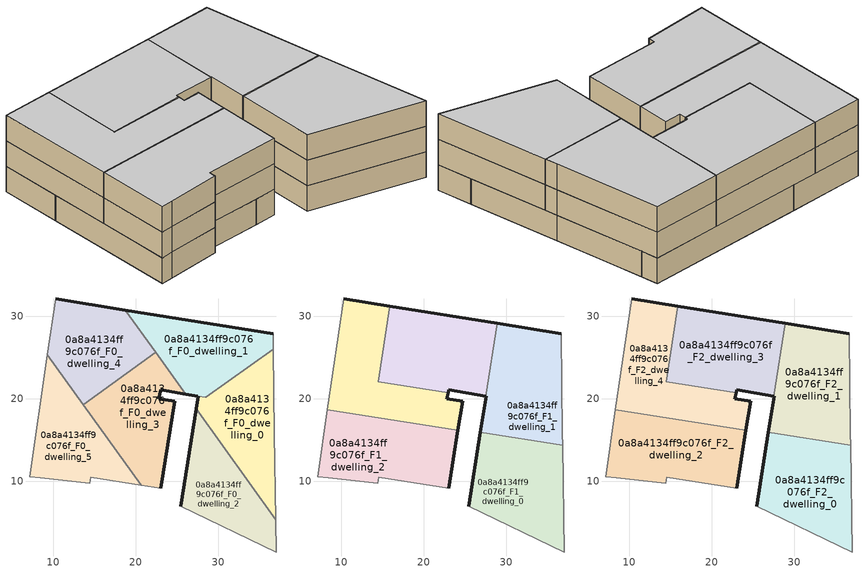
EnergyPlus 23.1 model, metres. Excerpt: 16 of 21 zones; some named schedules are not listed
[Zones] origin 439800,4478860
0a8a4134ff9c076f_F0_dwelling_0
 floor ground (EU_floor_Construction): 36.95,5.39 36.79,15.75 36.66,26.03 28.48,20.17 27.54,20.33 27.3,18.83 z0
 wall outside (EU_wall_Construction): 27.3,18.83 27.54,20.33 z0:3; 28.48,20.17,3 28.49,20.17,0 28.49,20.17,3
 wall to 0a8a4134ff9c076f_F0_dwelling_2 (EU_wall_Construction): 36.95,5.39 27.3,18.83 z0:3
 wall to 0a8a4134ff9c076f_F0_dwelling_1 (EU_wall_Construction): 27.54,20.33 28.48,20.17 / 28.49,20.17 36.66,26.03 z0:3
 wall adiabatic (EU_wall_Construction): 36.66,26.03 36.79,15.75 36.95,5.39 z0:3
0a8a4134ff9c076f_F0_dwelling_1
 floor ground (EU_floor_Construction): 36.66,26.03 36.63,27.9 18.76,30.74 26.05,20.57 28.49,20.17 z0
 wall outside (EU_wall_Construction): 27.54,20.33 26.05,20.57 / 18.76,30.74 36.63,27.9 z0:3; 28.48,20.17,3 28.49,20.17,0 28.48,20.17,0
 wall adiabatic (EU_wall_Construction): 36.63,27.9 36.66,26.03 z0:3
 wall to 0a8a4134ff9c076f_F0_dwelling_4 (EU_wall_Construction): 22.44,25.61 18.76,30.74 z0:3
 wall to 0a8a4134ff9c076f_F0_dwelling_3 (EU_wall_Construction): 26.05,20.57 22.44,25.61 z0:3
0a8a4134ff9c076f_F0_dwelling_2
 floor ground (EU_floor_Construction): 37.02,1.47 36.95,5.39 27.3,18.83 25.43,7.03 z0
 wall outside (EU_wall_Construction): 25.43,7.03 27.3,18.83 z0:3
 wall adiabatic (EU_wall_Construction): 36.95,5.39 37.02,1.47 25.43,7.03 z0:3
0a8a4134ff9c076f_F0_dwelling_3
 floor ground (EU_floor_Construction): 23.01,9.16 24.7,19.71 22.82,20.02 23,21.08 26.05,20.57 22.44,25.61 13.64,19.3 20.65,9.54 z0
 wall outside (EU_wall_Construction): 26.05,20.57 23,21.08 22.82,20.02 24.7,19.71 23.01,9.16 z0:3
 wall adiabatic (EU_wall_Construction): 23.01,9.16 20.65,9.54 z0:3
 wall to 0a8a4134ff9c076f_F0_dwelling_4 (EU_wall_Construction): 13.64,19.3 22.44,25.61 z0:3
 wall to 0a8a4134ff9c076f_F0_dwelling_5 (EU_wall_Construction): 20.65,9.54 13.64,19.3 z0:3
0a8a4134ff9c076f_F0_dwelling_4
 floor ground (EU_floor_Construction): 22.44,25.61 18.76,30.74 10.3,32.09 9.32,25.32 13.64,19.3 z0
 wall outside (EU_wall_Construction): 10.3,32.09 18.76,30.74 z0:3
 wall adiabatic (EU_wall_Construction): 9.32,25.32 10.3,32.09 z0:3
 wall to 0a8a4134ff9c076f_F0_dwelling_5 (EU_wall_Construction): 13.64,19.3 9.32,25.32 z0:3
0a8a4134ff9c076f_F0_dwelling_5
 floor ground (EU_floor_Construction): 20.65,9.54 9.32,25.32 7.17,10.59 8.47,10.45 14.43,9.77 14.56,10.5 z0
 wall adiabatic (EU_wall_Construction): 20.65,9.54 14.56,10.5 14.43,9.77 8.47,10.45 7.17,10.59 9.32,25.32 z0:3
0a8a4134ff9c076f_F1_dwelling_0
 floor to 0a8a4134ff9c076f_F0_dwelling_2 (EU_floor_Construction): 37.02,1.47 36.95,5.39 29.7,15.49 26.84,15.94 25.43,7.03 z3
 floor to 0a8a4134ff9c076f_F0_dwelling_0 (EU_floor_Construction): 36.95,5.39 36.81,14.36 29.7,15.49 z3
 wall outside (EU_wall_Construction): 25.43,7.03 26.84,15.94 z3:6
 wall to 0a8a4134ff9c076f_F1_dwelling_1 (EU_wall_Construction): 26.84,15.94 36.81,14.36 z3:6
 wall adiabatic (EU_wall_Construction): 36.81,14.36 37.02,1.47 25.43,7.03 z3:6
0a8a4134ff9c076f_F1_dwelling_1
 floor to 0a8a4134ff9c076f_F0_dwelling_0 (EU_floor_Construction): 36.81,14.36 36.79,15.75 36.66,26.03 28.48,20.17 27.54,20.33 27.3,18.83 29.7,15.49 z3
 floor to 0a8a4134ff9c076f_F0_dwelling_1 (EU_floor_Construction): 36.66,26.03 36.63,27.9 28.9,29.13 27.5,20.33 28.48,20.17 z3
 floor to 0a8a4134ff9c076f_F0_dwelling_2 (EU_floor_Construction): 29.7,15.49 27.3,18.83 26.84,15.94 z3
 wall outside (EU_wall_Construction): 28.9,29.13 36.63,27.9 / 26.84,15.94 27.54,20.33 27.5,20.33 z3:6
 wall adiabatic (EU_wall_Construction): 36.63,27.9 36.79,15.75 36.81,14.36 z3:6
 wall to 0a8a4134ff9c076f_F1_dwelling_3 (EU_wall_Construction): 27.5,20.33 28.9,29.13 z3:6
0a8a4134ff9c076f_F1_dwelling_2
 floor to 0a8a4134ff9c076f_F0_dwelling_5 (EU_floor_Construction): 20.65,9.54 14.82,17.65 8.35,18.68 7.17,10.59 8.47,10.45 14.43,9.77 14.56,10.5 z3
 floor to 0a8a4134ff9c076f_F0_dwelling_3 (EU_floor_Construction): 23.01,9.16 24.13,16.17 14.82,17.65 20.65,9.54 z3
 wall outside (EU_wall_Construction): 24.13,16.17 23.01,9.16 z3:6
 wall adiabatic (EU_wall_Construction): 23.01,9.16 14.56,10.5 14.43,9.77 8.47,10.45 7.17,10.59 8.35,18.68 z3:6
 wall to 0a8a4134ff9c076f_F1_dwelling_4 (EU_wall_Construction): 8.35,18.68 24.13,16.17 z3:6
0a8a4134ff9c076f_F1_dwelling_3
 floor to 0a8a4134ff9c076f_F0_dwelling_1 (EU_floor_Construction): 27.5,20.33 28.9,29.13 18.76,30.74 26.05,20.57 z3
 floor to 0a8a4134ff9c076f_F0_dwelling_3 (EU_floor_Construction): 26.05,20.57 22.44,25.61 16.97,21.69 22.94,20.74 23,21.08 z3
 floor to 0a8a4134ff9c076f_F0_dwelling_4 (EU_floor_Construction): 22.44,25.61 18.76,30.74 15.92,31.19 14.47,22.09 16.97,21.69 z3
 wall outside (EU_wall_Construction): 27.5,20.33 23,21.08 22.94,20.74 / 15.92,31.19 28.9,29.13 z3:6
 wall to 0a8a4134ff9c076f_F1_dwelling_4 (EU_wall_Construction): 22.94,20.74 14.47,22.09 15.92,31.19 z3:6
0a8a4134ff9c076f_F1_dwelling_4
 floor to 0a8a4134ff9c076f_F0_dwelling_3 (EU_floor_Construction): 24.13,16.17 24.7,19.71 22.82,20.02 22.94,20.74 16.97,21.69 13.64,19.3 14.82,17.65 z3
 floor to 0a8a4134ff9c076f_F0_dwelling_4 (EU_floor_Construction): 16.97,21.69 14.47,22.09 15.92,31.19 10.3,32.09 9.32,25.32 13.64,19.3 z3
 floor to 0a8a4134ff9c076f_F0_dwelling_5 (EU_floor_Construction): 14.82,17.65 9.32,25.32 8.35,18.68 z3
 wall outside (EU_wall_Construction): 22.94,20.74 22.82,20.02 24.7,19.71 24.13,16.17 / 10.3,32.09 15.92,31.19 z3:6
 wall adiabatic (EU_wall_Construction): 8.35,18.68 10.3,32.09 z3:6
0a8a4134ff9c076f_F2_dwelling_0
 floor to 0a8a4134ff9c076f_F1_dwelling_0 (EU_floor_Construction): 37.02,1.47 36.81,14.36 26.84,15.94 25.43,7.03 z6
 wall outside (EU_wall_Construction): 25.43,7.03 26.84,15.94 z6:9
 wall to 0a8a4134ff9c076f_F2_dwelling_1 (EU_wall_Construction): 26.84,15.94 36.81,14.36 z6:9
 wall adiabatic (EU_wall_Construction): 36.81,14.36 37.02,1.47 25.43,7.03 z6:9
 ceiling to 0a8a4134ff9c076f_F3_dwelling_0 (EU_floor_Construction): 36.81,14.36 37.02,1.47 25.43,7.03 26.84,15.94 z9
0a8a4134ff9c076f_F2_dwelling_1
 floor to 0a8a4134ff9c076f_F1_dwelling_1 (EU_floor_Construction): 36.81,14.36 36.79,15.75 36.63,27.9 28.9,29.13 27.5,20.33 27.54,20.33 26.84,15.94 z6
 wall outside (EU_wall_Construction): 28.9,29.13 36.63,27.9 / 26.84,15.94 27.54,20.33 27.5,20.33 z6:9
 wall adiabatic (EU_wall_Construction): 36.63,27.9 36.79,15.75 36.81,14.36 z6:9
 wall to 0a8a4134ff9c076f_F2_dwelling_3 (EU_wall_Construction): 27.5,20.33 28.9,29.13 z6:9
 ceiling to 0a8a4134ff9c076f_F3_dwelling_1 (EU_floor_Construction): 36.63,27.9 36.79,15.75 36.81,14.36 26.84,15.94 27.54,20.33 27.5,20.33 28.9,29.13 z9
0a8a4134ff9c076f_F2_dwelling_2
 floor to 0a8a4134ff9c076f_F1_dwelling_2 (EU_floor_Construction): 23.01,9.16 24.13,16.17 8.35,18.68 7.17,10.59 8.47,10.45 14.43,9.77 14.56,10.5 z6
 wall outside (EU_wall_Construction): 24.13,16.17 23.01,9.16 z6:9
 wall adiabatic (EU_wall_Construction): 23.01,9.16 14.56,10.5 14.43,9.77 8.47,10.45 7.17,10.59 8.35,18.68 z6:9
 wall to 0a8a4134ff9c076f_F2_dwelling_4 (EU_wall_Construction): 8.35,18.68 24.13,16.17 z6:9
 ceiling to 0a8a4134ff9c076f_F3_dwelling_2 (EU_floor_Construction): 24.13,16.17 23.01,9.16 14.56,10.5 14.43,9.77 8.47,10.45 7.17,10.59 8.35,18.68 z9
0a8a4134ff9c076f_F2_dwelling_3
 floor to 0a8a4134ff9c076f_F1_dwelling_3 (EU_floor_Construction): 27.5,20.33 28.9,29.13 15.92,31.19 14.47,22.09 22.94,20.74 23,21.08 z6
 wall outside (EU_wall_Construction): 27.5,20.33 23,21.08 22.94,20.74 / 15.92,31.19 28.9,29.13 z6:9
 wall to 0a8a4134ff9c076f_F2_dwelling_4 (EU_wall_Construction): 22.94,20.74 14.47,22.09 15.92,31.19 z6:9
 ceiling to 0a8a4134ff9c076f_F3_dwelling_3 (EU_floor_Construction): 28.9,29.13 27.5,20.33 23,21.08 22.94,20.74 14.47,22.09 15.92,31.19 z9
0a8a4134ff9c076f_F2_dwelling_4
 floor to 0a8a4134ff9c076f_F1_dwelling_4 (EU_floor_Construction): 24.13,16.17 24.7,19.71 22.82,20.02 22.94,20.74 14.47,22.09 15.92,31.19 10.3,32.09 8.35,18.68 z6
 wall outside (EU_wall_Construction): 22.94,20.74 22.82,20.02 24.7,19.71 24.13,16.17 / 10.3,32.09 15.92,31.19 z6:9
 wall adiabatic (EU_wall_Construction): 8.35,18.68 10.3,32.09 z6:9
 ceiling to 0a8a4134ff9c076f_F3_dwelling_4 (EU_floor_Construction): 15.92,31.19 14.47,22.09 22.94,20.74 22.82,20.02 24.7,19.71 24.13,16.17 8.35,18.68 10.3,32.09 z9
shading: 36.76,14.62 36.63,27.9 z0:9
[Building]
EU S2 Campaign: North Axis=0; Terrain=City; Solar Distribution=FullExterior
[Site:Location]
Madrid: Latitude=40.5; Longitude=-3.5; Time Zone=1; Elevation=609
[SizingPeriod:WeatherFileDays]
AnnualSizingPeriod: Begin Month=1; Begin Day of Month=1; End Month=12; End Day of Month=31; Day of Week for Start Day=Monday; Use Weather File Daylight Saving Period=No; Use Weather File Rain and Snow Indicators=No
[MATERIAL]
EU_InternalMass_Material: Roughness=MediumRough; Thickness=0.1; Conductivity=1; Density=1800; Specific Heat=900; Thermal Absorptance=0.9; Solar Absorptance=0.7; Visible Absorptance=0.7
[MATERIAL:NOMASS] Roughness=MediumRough; Thermal Absorptance=0.9; Solar Absorptance=0.7; Visible Absorptance=0.7
Name | Thermal Resistance
EU_wall_NoMass | 0.609216
EU_floor_NoMass | 0.568163
[CONSTRUCTION]
EU_wall_Construction: EU_wall_NoMass
EU_floor_Construction: EU_floor_NoMass
EU_InternalMass_Construction: EU_InternalMass_Material
[ZONE] Type=1; Multiplier=1; Ceiling Height=autocalculate; Floor Area=autocalculate; Part of Total Floor Area=Yes
Name | Volume
0a8a4134ff9c076f_F0_dwelling_0 | 300.602
0a8a4134ff9c076f_F1_dwelling_0; 0a8a4134ff9c076f_F2_dwelling_0 | 359.043
0a8a4134ff9c076f_F0_dwelling_1 | 297.8
0a8a4134ff9c076f_F1_dwelling_1; 0a8a4134ff9c076f_F2_dwelling_1 | 359.045
0a8a4134ff9c076f_F0_dwelling_2 | 276.287
0a8a4134ff9c076f_F1_dwelling_2; 0a8a4134ff9c076f_F2_dwelling_2 | 359.042
0a8a4134ff9c076f_F0_dwelling_3 | 310.696
0a8a4134ff9c076f_F1_dwelling_3; 0a8a4134ff9c076f_F2_dwelling_3; 0a8a4134ff9c076f_F1_dwelling_4; 0a8a4134ff9c076f_F2_dwelling_4 | 359.058
0a8a4134ff9c076f_F0_dwelling_4 | 310.646
0a8a4134ff9c076f_F0_dwelling_5 | 299.192
[INTERNALMASS] Construction=EU_InternalMass_Construction
Name | Zone or ZoneList | Surface Area
0a8a4134ff9c076f_F0_dwelling_0_EU_InternalMass | 0a8a4134ff9c076f_F0_dwelling_0 | 100.204
0a8a4134ff9c076f_F0_dwelling_1_EU_InternalMass | 0a8a4134ff9c076f_F0_dwelling_1 | 99.2764
0a8a4134ff9c076f_F0_dwelling_2_EU_InternalMass | 0a8a4134ff9c076f_F0_dwelling_2 | 92.0968
0a8a4134ff9c076f_F0_dwelling_3_EU_InternalMass | 0a8a4134ff9c076f_F0_dwelling_3 | 103.563
0a8a4134ff9c076f_F0_dwelling_4_EU_InternalMass | 0a8a4134ff9c076f_F0_dwelling_4 | 103.547
0a8a4134ff9c076f_F0_dwelling_5_EU_InternalMass | 0a8a4134ff9c076f_F0_dwelling_5 | 99.7305
0a8a4134ff9c076f_F1_dwelling_0_EU_InternalMass | 0a8a4134ff9c076f_F1_dwelling_0 | 119.682
0a8a4134ff9c076f_F1_dwelling_1_EU_InternalMass | 0a8a4134ff9c076f_F1_dwelling_1 | 119.682
0a8a4134ff9c076f_F1_dwelling_2_EU_InternalMass | 0a8a4134ff9c076f_F1_dwelling_2 | 119.681
0a8a4134ff9c076f_F1_dwelling_3_EU_InternalMass | 0a8a4134ff9c076f_F1_dwelling_3 | 119.686
0a8a4134ff9c076f_F1_dwelling_4_EU_InternalMass | 0a8a4134ff9c076f_F1_dwelling_4 | 119.686
0a8a4134ff9c076f_F2_dwelling_0_EU_InternalMass | 0a8a4134ff9c076f_F2_dwelling_0 | 119.682
0a8a4134ff9c076f_F2_dwelling_1_EU_InternalMass | 0a8a4134ff9c076f_F2_dwelling_1 | 119.682
0a8a4134ff9c076f_F2_dwelling_2_EU_InternalMass | 0a8a4134ff9c076f_F2_dwelling_2 | 119.681
0a8a4134ff9c076f_F2_dwelling_3_EU_InternalMass | 0a8a4134ff9c076f_F2_dwelling_3 | 119.686
0a8a4134ff9c076f_F2_dwelling_4_EU_InternalMass | 0a8a4134ff9c076f_F2_dwelling_4 | 119.686
[OTHEREQUIPMENT] Fuel Type=Electricity; Design Level Calculation Method=Watts/Area; Power per Zone Floor Area=1; Fraction Latent=0; Fraction Radiant=0; Fraction Lost=0; Carbon Dioxide Generation Rate=0; EndUse Subcategory=EU_Step8_InternalGains
Name | Zone or ZoneList or Space or SpaceList | Schedule
EU_Step8_InternalGain_0a8a4134ff9c076f_F0_dwelling_0_f000 | 0a8a4134ff9c076f_F0_dwelling_0 | EU_Step8_GainSchedule_0a8a4134ff9c076f_F0_dwelling_0_f000
EU_Step8_InternalGain_0a8a4134ff9c076f_F0_dwelling_1_f000 | 0a8a4134ff9c076f_F0_dwelling_1 | EU_Step8_GainSchedule_0a8a4134ff9c076f_F0_dwelling_1_f000
EU_Step8_InternalGain_0a8a4134ff9c076f_F0_dwelling_2_f000 | 0a8a4134ff9c076f_F0_dwelling_2 | EU_Step8_GainSchedule_0a8a4134ff9c076f_F0_dwelling_2_f000
EU_Step8_InternalGain_0a8a4134ff9c076f_F0_dwelling_3_f000 | 0a8a4134ff9c076f_F0_dwelling_3 | EU_Step8_GainSchedule_0a8a4134ff9c076f_F0_dwelling_3_f000
EU_Step8_InternalGain_0a8a4134ff9c076f_F0_dwelling_4_f000 | 0a8a4134ff9c076f_F0_dwelling_4 | EU_Step8_GainSchedule_0a8a4134ff9c076f_F0_dwelling_4_f000
EU_Step8_InternalGain_0a8a4134ff9c076f_F0_dwelling_5_f000 | 0a8a4134ff9c076f_F0_dwelling_5 | EU_Step8_GainSchedule_0a8a4134ff9c076f_F0_dwelling_5_f000
EU_Step8_InternalGain_0a8a4134ff9c076f_F1_dwelling_0_f000 | 0a8a4134ff9c076f_F1_dwelling_0 | EU_Step8_GainSchedule_0a8a4134ff9c076f_F1_dwelling_0_f000
EU_Step8_InternalGain_0a8a4134ff9c076f_F1_dwelling_1_f000 | 0a8a4134ff9c076f_F1_dwelling_1 | EU_Step8_GainSchedule_0a8a4134ff9c076f_F1_dwelling_1_f000
EU_Step8_InternalGain_0a8a4134ff9c076f_F1_dwelling_2_f000 | 0a8a4134ff9c076f_F1_dwelling_2 | EU_Step8_GainSchedule_0a8a4134ff9c076f_F1_dwelling_2_f000
EU_Step8_InternalGain_0a8a4134ff9c076f_F1_dwelling_3_f000 | 0a8a4134ff9c076f_F1_dwelling_3 | EU_Step8_GainSchedule_0a8a4134ff9c076f_F1_dwelling_3_f000
EU_Step8_InternalGain_0a8a4134ff9c076f_F1_dwelling_4_f000 | 0a8a4134ff9c076f_F1_dwelling_4 | EU_Step8_GainSchedule_0a8a4134ff9c076f_F1_dwelling_4_f000
EU_Step8_InternalGain_0a8a4134ff9c076f_F2_dwelling_0_f000 | 0a8a4134ff9c076f_F2_dwelling_0 | EU_Step8_GainSchedule_0a8a4134ff9c076f_F2_dwelling_0_f000
EU_Step8_InternalGain_0a8a4134ff9c076f_F2_dwelling_1_f000 | 0a8a4134ff9c076f_F2_dwelling_1 | EU_Step8_GainSchedule_0a8a4134ff9c076f_F2_dwelling_1_f000
EU_Step8_InternalGain_0a8a4134ff9c076f_F2_dwelling_2_f000 | 0a8a4134ff9c076f_F2_dwelling_2 | EU_Step8_GainSchedule_0a8a4134ff9c076f_F2_dwelling_2_f000
EU_Step8_InternalGain_0a8a4134ff9c076f_F2_dwelling_3_f000 | 0a8a4134ff9c076f_F2_dwelling_3 | EU_Step8_GainSchedule_0a8a4134ff9c076f_F2_dwelling_3_f000
EU_Step8_InternalGain_0a8a4134ff9c076f_F2_dwelling_4_f000 | 0a8a4134ff9c076f_F2_dwelling_4 | EU_Step8_GainSchedule_0a8a4134ff9c076f_F2_dwelling_4_f000
[ZONEVENTILATION:DESIGNFLOWRATE] Schedule=EU_AlwaysOn; Design Flow Rate Calculation Method=AirChanges/Hour; Air Changes per Hour=0.752966; Ventilation Type=Natural; Fan Pressure Rise=0; Fan Total Efficiency=1; Constant Term Coefficient=1; Temperature Term Coefficient=0; Velocity Term Coefficient=0; Velocity Squared Term Coefficient=0; Minimum Indoor Temperature=-100; Maximum Indoor Temperature=100; Delta Temperature=-100; Minimum Outdoor Temperature=-100; Maximum Outdoor Temperature=100; Maximum Wind Speed=40
Name | Zone or ZoneList or Space or SpaceList
EU_ConstantAir_0a8a4134ff9c076f_F0_dwelling_0 | 0a8a4134ff9c076f_F0_dwelling_0
EU_ConstantAir_0a8a4134ff9c076f_F0_dwelling_1 | 0a8a4134ff9c076f_F0_dwelling_1
EU_ConstantAir_0a8a4134ff9c076f_F0_dwelling_2 | 0a8a4134ff9c076f_F0_dwelling_2
EU_ConstantAir_0a8a4134ff9c076f_F0_dwelling_3 | 0a8a4134ff9c076f_F0_dwelling_3
EU_ConstantAir_0a8a4134ff9c076f_F0_dwelling_4 | 0a8a4134ff9c076f_F0_dwelling_4
EU_ConstantAir_0a8a4134ff9c076f_F0_dwelling_5 | 0a8a4134ff9c076f_F0_dwelling_5
EU_ConstantAir_0a8a4134ff9c076f_F1_dwelling_0 | 0a8a4134ff9c076f_F1_dwelling_0
EU_ConstantAir_0a8a4134ff9c076f_F1_dwelling_1 | 0a8a4134ff9c076f_F1_dwelling_1
EU_ConstantAir_0a8a4134ff9c076f_F1_dwelling_2 | 0a8a4134ff9c076f_F1_dwelling_2
EU_ConstantAir_0a8a4134ff9c076f_F1_dwelling_3 | 0a8a4134ff9c076f_F1_dwelling_3
EU_ConstantAir_0a8a4134ff9c076f_F1_dwelling_4 | 0a8a4134ff9c076f_F1_dwelling_4
EU_ConstantAir_0a8a4134ff9c076f_F2_dwelling_0 | 0a8a4134ff9c076f_F2_dwelling_0
EU_ConstantAir_0a8a4134ff9c076f_F2_dwelling_1 | 0a8a4134ff9c076f_F2_dwelling_1
EU_ConstantAir_0a8a4134ff9c076f_F2_dwelling_2 | 0a8a4134ff9c076f_F2_dwelling_2
EU_ConstantAir_0a8a4134ff9c076f_F2_dwelling_3 | 0a8a4134ff9c076f_F2_dwelling_3
EU_ConstantAir_0a8a4134ff9c076f_F2_dwelling_4 | 0a8a4134ff9c076f_F2_dwelling_4
[HVACTEMPLATE:THERMOSTAT] Constant Heating Setpoint=20; Constant Cooling Setpoint=50
EU_HeatOnly_0a8a4134ff9c076f_F0_dwelling_0; EU_HeatOnly_0a8a4134ff9c076f_F0_dwelling_1; EU_HeatOnly_0a8a4134ff9c076f_F0_dwelling_2; EU_HeatOnly_0a8a4134ff9c076f_F0_dwelling_3; EU_HeatOnly_0a8a4134ff9c076f_F0_dwelling_4; EU_HeatOnly_0a8a4134ff9c076f_F0_dwelling_5; EU_HeatOnly_0a8a4134ff9c076f_F1_dwelling_0; EU_HeatOnly_0a8a4134ff9c076f_F1_dwelling_1; EU_HeatOnly_0a8a4134ff9c076f_F1_dwelling_2; EU_HeatOnly_0a8a4134ff9c076f_F1_dwelling_3; EU_HeatOnly_0a8a4134ff9c076f_F1_dwelling_4; EU_HeatOnly_0a8a4134ff9c076f_F2_dwelling_0; EU_HeatOnly_0a8a4134ff9c076f_F2_dwelling_1; EU_HeatOnly_0a8a4134ff9c076f_F2_dwelling_2; EU_HeatOnly_0a8a4134ff9c076f_F2_dwelling_3; EU_HeatOnly_0a8a4134ff9c076f_F2_dwelling_4; EU_HeatOnly_0a8a4134ff9c076f_F3_dwelling_0; EU_HeatOnly_0a8a4134ff9c076f_F3_dwelling_1; EU_HeatOnly_0a8a4134ff9c076f_F3_dwelling_2; EU_HeatOnly_0a8a4134ff9c076f_F3_dwelling_3; EU_HeatOnly_0a8a4134ff9c076f_F3_dwelling_4
[HVACTEMPLATE:ZONE:IDEALLOADSAIRSYSTEM] System Availability Schedule=EU_AlwaysOn; Maximum Heating Supply Air Temperature=50; Minimum Cooling Supply Air Temperature=13; Maximum Heating Supply Air Humidity Ratio=0.0156; Minimum Cooling Supply Air Humidity Ratio=0.0077; Heating Limit=NoLimit; Cooling Limit=NoLimit; Heating Availability Schedule=EU_AlwaysOn; Cooling Availability Schedule=EU_CoolingOff; Dehumidification Control Type=ConstantSensibleHeatRatio; Cooling Sensible Heat Ratio=0.7; Dehumidification Setpoint=60; Humidification Control Type=None; Humidification Setpoint=30; Outdoor Air Method=None; Outdoor Air Flow Rate per Person=0.00944; Outdoor Air Flow Rate per Zone Floor Area=0; Outdoor Air Flow Rate per Zone=0; Demand Controlled Ventilation Type=None; Outdoor Air Economizer Type=NoEconomizer; Heat Recovery Type=None; Sensible Heat Recovery Effectiveness=0.7; Latent Heat Recovery Effectiveness=0.65
Name | Template Thermostat
0a8a4134ff9c076f_F0_dwelling_0 | EU_HeatOnly_0a8a4134ff9c076f_F0_dwelling_0
0a8a4134ff9c076f_F0_dwelling_1 | EU_HeatOnly_0a8a4134ff9c076f_F0_dwelling_1
0a8a4134ff9c076f_F0_dwelling_2 | EU_HeatOnly_0a8a4134ff9c076f_F0_dwelling_2
0a8a4134ff9c076f_F0_dwelling_3 | EU_HeatOnly_0a8a4134ff9c076f_F0_dwelling_3
0a8a4134ff9c076f_F0_dwelling_4 | EU_HeatOnly_0a8a4134ff9c076f_F0_dwelling_4
0a8a4134ff9c076f_F0_dwelling_5 | EU_HeatOnly_0a8a4134ff9c076f_F0_dwelling_5
0a8a4134ff9c076f_F1_dwelling_0 | EU_HeatOnly_0a8a4134ff9c076f_F1_dwelling_0
0a8a4134ff9c076f_F1_dwelling_1 | EU_HeatOnly_0a8a4134ff9c076f_F1_dwelling_1
0a8a4134ff9c076f_F1_dwelling_2 | EU_HeatOnly_0a8a4134ff9c076f_F1_dwelling_2
0a8a4134ff9c076f_F1_dwelling_3 | EU_HeatOnly_0a8a4134ff9c076f_F1_dwelling_3
0a8a4134ff9c076f_F1_dwelling_4 | EU_HeatOnly_0a8a4134ff9c076f_F1_dwelling_4
